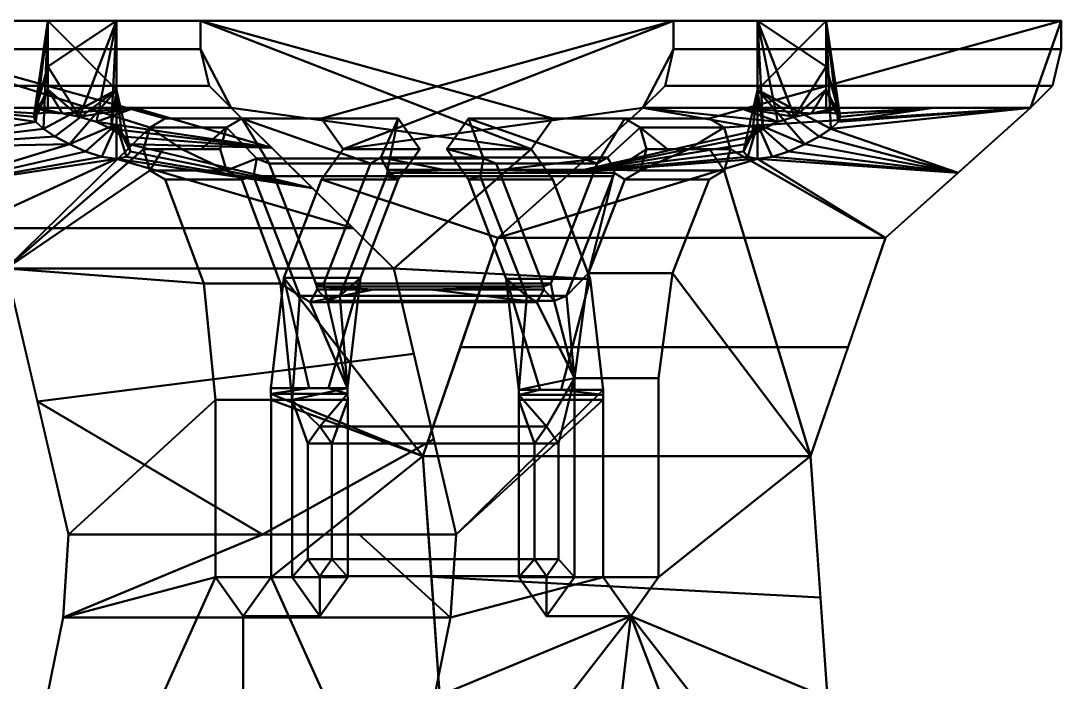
# Model space of a CAD drawing. Header units: millimetres. Extents: x -3275 to 3275, y -1040 to 450.
# Drawn here: x -2346.5 to -2278.2, y -497.3 to -454 of the extents above; entities that cross this region are included whole.
import ezdxf

# ---------------------------------------------------------------- set-up
doc = ezdxf.new("R2010")
doc.units = ezdxf.units.MM
doc.layers.add('I-FURN-PNLS', color=7, linetype='Continuous', lineweight=40)

msp = doc.modelspace()

# ---------------------------------------------------------------- meshes
at = {"layer": 'I-FURN-PNLS', "color": 250, "true_color": 0x191919}
mesh = msp.add_polyface(dxfattribs=at)
corners = [(-2334.671, -453.97, 871.962), (-2360.084, -453.97, 897.375), (-2303.657, -453.97, 953.802), (-2278.243, -453.97, 928.389), (-2298.145, -453.97, 933.901), (-2293.655, -453.97, 933.901), (-2293.655, -453.97, 938.391), (-2298.145, -453.97, 938.391), (-2344.673, -453.97, 887.373), (-2340.182, -453.97, 887.373), (-2340.182, -453.97, 891.863), (-2344.673, -453.97, 891.863)]
mesh.append_faces([[corners[k] for k in face] for face in [(9, 0, 8), (1, 8, 0)]], dxfattribs={"vtx0": -1, "vtx1": -1, "color": 250})
mesh.append_faces([[corners[k] for k in face] for face in [(3, 5, 6), (2, 6, 7), (6, 2, 3), (2, 7, 4, 1)]], dxfattribs={"vtx0": -1, "vtx2": -1, "color": 250})
mesh.append_faces([[corners[k] for k in face] for face in [(0, 9, 10, 4)]], dxfattribs={"vtx0": -1, "vtx2": -1, "vtx3": -1, "color": 250})
mesh.append_faces([[corners[k] for k in face] for face in [(11, 8, 1)]], dxfattribs={"vtx1": -1, "vtx2": -1, "color": 250})
mesh.append_faces([[corners[k] for k in face] for face in [(10, 11, 1, 4)]], dxfattribs={"vtx1": -1, "vtx2": -1, "vtx3": -1, "color": 250})
mesh.append_faces([[corners[k] for k in face] for face in [(4, 5, 3, 0)]], dxfattribs={"vtx1": -1, "vtx3": -1, "color": 250})
mesh = msp.add_polyface(dxfattribs=at)
corners = [(-2360.084, -453.97, 897.375), (-2334.671, -453.97, 871.962), (-2334.671, -455.837, 871.962), (-2360.084, -455.837, 897.375)]
mesh.append_faces([[corners[k] for k in face] for face in [(0, 1, 2, 3)]], dxfattribs={"color": 250})
mesh = msp.add_polyface(dxfattribs=at)
corners = [(-2303.657, -453.97, 953.802), (-2360.084, -453.97, 897.375), (-2360.084, -455.837, 897.375), (-2359.524, -458.227, 897.935), (-2358.066, -459.67, 899.393), (-2347.415, -470.212, 910.043), (-2343.326, -487.663, 914.133), (-2343.687, -493.106, 913.772), (-2344.76, -498.359, 912.699), (-2348.626, -506.629, 908.833), (-2349.983, -516.355, 907.476), (-2346.524, -531.412, 910.935), (-2337.467, -540.717, 919.991), (-2326.273, -540.717, 931.186), (-2317.217, -531.412, 940.242), (-2313.758, -516.355, 943.701), (-2315.114, -506.629, 942.345), (-2318.981, -498.359, 938.478), (-2320.093, -482.522, 937.366), (-2315.171, -468.21, 942.288), (-2305.675, -459.67, 951.784), (-2304.217, -458.227, 953.242), (-2303.657, -455.837, 953.802), (-2338.411, -462.38, 919.048), (-2337.997, -460.966, 919.462), (-2336.997, -460.38, 920.462), (-2326.744, -460.38, 930.715), (-2325.33, -462.38, 932.129), (-2326.744, -464.38, 930.715), (-2329.207, -470.829, 928.252), (-2330.059, -478.06, 927.4), (-2330.056, -478.44, 927.402), (-2330.05, -478.82, 927.409), (-2330.05, -490.445, 927.409), (-2331.87, -493.02, 925.589), (-2333.691, -490.445, 923.768), (-2333.691, -478.82, 923.768), (-2334.463, -471.197, 922.996), (-2336.997, -464.38, 920.462), (-2337.997, -463.795, 919.462), (-2320.231, -516.355, 937.228), (-2323.64, -527.994, 933.819), (-2331.87, -532.815, 925.589), (-2340.1, -527.994, 917.359), (-2343.509, -516.355, 913.95), (-2340.1, -504.716, 917.359), (-2331.87, -499.895, 925.589), (-2323.64, -504.716, 933.819)]
mesh.append_faces([[corners[k] for k in face] for face in [(22, 20, 21)]], dxfattribs={"vtx0": -1, "color": 250})
mesh.append_faces([[corners[k] for k in face] for face in [(10, 44, 9), (23, 5, 39), (24, 5, 23), (39, 5, 37, 38), (33, 18, 32), (32, 18, 31), (27, 0, 26)]], dxfattribs={"vtx0": -1, "vtx1": -1, "color": 250})
mesh.append_faces([[corners[k] for k in face] for face in [(0, 27, 20, 22)]], dxfattribs={"vtx0": -1, "vtx1": -1, "vtx2": -1, "color": 250})
mesh.append_faces([[corners[k] for k in face] for face in [(33, 47, 17, 18)]], dxfattribs={"vtx0": -1, "vtx1": -1, "vtx3": -1, "color": 250})
mesh.append_faces([[corners[k] for k in face] for face in [(44, 10, 11, 43), (45, 8, 9, 44), (43, 11, 12, 42), (35, 45, 46, 34), (1, 25, 26, 0), (13, 41, 42, 12), (41, 13, 14), (40, 15, 16), (19, 28, 29, 18)]], dxfattribs={"vtx0": -1, "vtx2": -1, "color": 250})
mesh.append_faces([[corners[k] for k in face] for face in [(18, 29, 30, 31)]], dxfattribs={"vtx0": -1, "vtx3": -1, "color": 250})
mesh.append_faces([[corners[k] for k in face] for face in [(24, 25, 1)]], dxfattribs={"vtx1": -1, "vtx2": -1, "color": 250})
mesh.append_faces([[corners[k] for k in face] for face in [(7, 8, 45, 35), (4, 5, 24, 1)]], dxfattribs={"vtx1": -1, "vtx2": -1, "vtx3": -1, "color": 250})
mesh.append_faces([[corners[k] for k in face] for face in [(6, 7, 35, 36), (36, 37, 5, 6), (33, 34, 46, 47), (14, 15, 40, 41), (16, 17, 47, 40), (19, 20, 27, 28)]], dxfattribs={"vtx1": -1, "vtx3": -1, "color": 250})
mesh.append_faces([[corners[k] for k in face] for face in [(2, 3, 4, 1)]], dxfattribs={"vtx2": -1, "color": 250})
mesh = msp.add_polyface(dxfattribs=at)
corners = [(-2344.673, -453.97, 887.373), (-2344.673, -453.97, 891.863), (-2340.182, -453.97, 891.863), (-2340.182, -456.232, 891.863), (-2340.182, -458.494, 891.863), (-2340.182, -460.755, 891.863), (-2340.182, -463.017, 891.863), (-2341.134, -462.884, 892.518), (-2342.212, -462.535, 892.786), (-2343.271, -462.064, 892.679), (-2344.22, -461.548, 892.239), (-2344.978, -461.046, 891.509), (-2345.464, -460.606, 890.547), (-2345.598, -460.265, 889.441), (-2345.329, -460.051, 888.33), (-2344.673, -459.979, 887.373), (-2344.673, -458.477, 887.373), (-2344.673, -456.975, 887.373), (-2344.673, -455.472, 887.373)]
mesh.append_faces([[corners[k] for k in face] for face in [(5, 9, 4)]], dxfattribs={"vtx0": -1, "vtx1": -1, "color": 250})
mesh.append_faces([[corners[k] for k in face] for face in [(1, 13, 17), (11, 1, 4)]], dxfattribs={"vtx0": -1, "vtx1": -1, "vtx2": -1, "color": 250})
mesh.append_faces([[corners[k] for k in face] for face in [(5, 7, 8), (5, 8, 9), (4, 9, 10), (13, 16, 17)]], dxfattribs={"vtx0": -1, "vtx2": -1, "color": 250})
mesh.append_faces([[corners[k] for k in face] for face in [(10, 11, 4), (11, 12, 1), (13, 14, 16), (12, 13, 1)]], dxfattribs={"vtx1": -1, "vtx2": -1, "color": 250})
mesh.append_faces([[corners[k] for k in face] for face in [(5, 6, 7), (14, 15, 16), (18, 0, 1, 17)]], dxfattribs={"vtx2": -1, "color": 250})
mesh.append_faces([[corners[k] for k in face] for face in [(1, 2, 3, 4)]], dxfattribs={"vtx3": -1, "color": 250})
mesh = msp.add_polyface(dxfattribs=at)
corners = [(-2340.182, -463.017, 891.863), (-2340.182, -460.755, 891.863), (-2340.182, -458.494, 891.863), (-2340.182, -456.232, 891.863), (-2340.182, -453.97, 891.863), (-2340.182, -453.97, 887.373), (-2344.673, -453.97, 887.373), (-2344.673, -455.472, 887.373), (-2344.673, -456.975, 887.373), (-2344.673, -458.477, 887.373), (-2344.673, -459.979, 887.373), (-2343.715, -460.051, 886.716), (-2342.603, -460.265, 886.448), (-2341.498, -460.606, 886.582), (-2340.535, -461.047, 887.068), (-2339.807, -461.548, 887.826), (-2339.367, -462.064, 888.774), (-2339.26, -462.536, 889.835), (-2339.528, -462.884, 890.912)]
mesh.append_faces([[corners[k] for k in face] for face in [(13, 5, 12), (2, 16, 1)]], dxfattribs={"vtx0": -1, "vtx1": -1, "color": 250})
mesh.append_faces([[corners[k] for k in face] for face in [(8, 12, 5), (2, 5, 14)]], dxfattribs={"vtx0": -1, "vtx1": -1, "vtx2": -1, "color": 250})
mesh.append_faces([[corners[k] for k in face] for face in [(5, 13, 14), (2, 15, 16), (1, 17, 18), (2, 14, 15)]], dxfattribs={"vtx0": -1, "vtx2": -1, "color": 250})
mesh.append_faces([[corners[k] for k in face] for face in [(10, 11, 9), (7, 8, 5, 6)]], dxfattribs={"vtx1": -1, "color": 250})
mesh.append_faces([[corners[k] for k in face] for face in [(11, 12, 9), (8, 9, 12), (16, 17, 1)]], dxfattribs={"vtx1": -1, "vtx2": -1, "color": 250})
mesh.append_faces([[corners[k] for k in face] for face in [(18, 0, 1), (3, 4, 5, 2)]], dxfattribs={"vtx2": -1, "color": 250})
mesh = msp.add_polyface(dxfattribs=at)
corners = [(-2293.568, -498.359, 913.065), (-2289.701, -506.629, 916.931), (-2288.344, -516.355, 918.288), (-2291.804, -531.412, 914.828), (-2300.86, -540.717, 905.772), (-2312.054, -540.717, 894.578), (-2321.11, -531.412, 885.522), (-2324.57, -516.355, 882.063), (-2323.213, -506.629, 883.419), (-2319.346, -498.359, 887.286), (-2318.274, -493.106, 888.358), (-2317.912, -487.663, 888.72), (-2322.002, -470.212, 884.63), (-2332.653, -459.67, 873.98), (-2334.111, -458.227, 872.521), (-2334.671, -455.837, 871.962), (-2334.671, -453.97, 871.962), (-2278.243, -453.97, 928.389), (-2278.243, -455.837, 928.389), (-2278.803, -458.227, 927.829), (-2280.261, -459.67, 926.371), (-2289.757, -468.21, 916.875), (-2294.68, -482.522, 911.953), (-2299.916, -462.38, 906.716), (-2300.33, -460.966, 906.302), (-2301.33, -460.38, 905.302), (-2311.583, -460.38, 895.049), (-2312.998, -462.38, 893.634), (-2311.583, -464.38, 895.049), (-2309.122, -470.887, 897.51), (-2308.271, -478.168, 898.361), (-2308.273, -478.494, 898.359), (-2308.278, -478.82, 898.354), (-2308.278, -490.445, 898.354), (-2306.457, -493.02, 900.175), (-2304.636, -490.445, 901.996), (-2304.639, -477.407, 901.994), (-2303.717, -470.521, 902.915), (-2301.33, -464.38, 905.302), (-2300.33, -463.795, 906.302)]
mesh.append_faces([[corners[k] for k in face] for face in [(20, 17, 18, 19)]], dxfattribs={"vtx0": -1, "color": 250})
mesh.append_faces([[corners[k] for k in face] for face in [(39, 22, 37, 38)]], dxfattribs={"vtx0": -1, "vtx1": -1, "color": 250})
mesh.append_faces([[corners[k] for k in face] for face in [(16, 27, 13, 15)]], dxfattribs={"vtx0": -1, "vtx1": -1, "vtx2": -1, "color": 250})
mesh.append_faces([[corners[k] for k in face] for face in [(33, 10, 11, 32), (27, 12, 13), (16, 26, 27), (12, 29, 30, 11), (0, 34, 35, 22), (21, 23, 24, 20)]], dxfattribs={"vtx0": -1, "vtx2": -1, "color": 250})
mesh.append_faces([[corners[k] for k in face] for face in [(34, 7, 8, 9)]], dxfattribs={"vtx0": -1, "vtx3": -1, "color": 250})
mesh.append_faces([[corners[k] for k in face] for face in [(6, 7, 34, 5), (31, 32, 11, 30), (28, 29, 12, 27), (4, 5, 34, 3), (36, 37, 22, 35), (1, 2, 34, 0), (2, 3, 34)]], dxfattribs={"vtx1": -1, "vtx2": -1, "color": 250})
mesh.append_faces([[corners[k] for k in face] for face in [(24, 25, 17, 20)]], dxfattribs={"vtx1": -1, "vtx2": -1, "vtx3": -1, "color": 250})
mesh.append_faces([[corners[k] for k in face] for face in [(9, 10, 33, 34), (25, 26, 16, 17), (39, 23, 21, 22)]], dxfattribs={"vtx1": -1, "vtx3": -1, "color": 250})
mesh.append_faces([[corners[k] for k in face] for face in [(13, 14, 15)]], dxfattribs={"vtx2": -1, "color": 250})
mesh = msp.add_polyface(dxfattribs=at)
corners = [(-2278.243, -453.97, 928.389), (-2303.657, -453.97, 953.802), (-2303.657, -455.837, 953.802), (-2278.243, -455.837, 928.389)]
mesh.append_faces([[corners[k] for k in face] for face in [(2, 3, 0, 1)]], dxfattribs={"color": 250})
mesh = msp.add_polyface(dxfattribs=at)
corners = [(-2298.145, -453.97, 933.901), (-2298.145, -453.97, 938.391), (-2293.655, -453.97, 938.391), (-2293.655, -455.472, 938.391), (-2293.655, -456.975, 938.391), (-2293.655, -458.477, 938.391), (-2293.655, -459.979, 938.391), (-2294.612, -460.051, 939.048), (-2295.724, -460.265, 939.316), (-2296.829, -460.606, 939.182), (-2297.792, -461.047, 938.695), (-2298.521, -461.548, 937.938), (-2298.961, -462.064, 936.989), (-2299.067, -462.536, 935.929), (-2298.799, -462.884, 934.852), (-2298.145, -463.017, 933.901), (-2298.145, -460.755, 933.901), (-2298.145, -458.494, 933.901), (-2298.145, -456.232, 933.901)]
mesh.append_faces([[corners[k] for k in face] for face in [(9, 1, 8)]], dxfattribs={"vtx0": -1, "vtx1": -1, "color": 250})
mesh.append_faces([[corners[k] for k in face] for face in [(4, 8, 1), (10, 17, 1)]], dxfattribs={"vtx0": -1, "vtx1": -1, "vtx2": -1, "color": 250})
mesh.append_faces([[corners[k] for k in face] for face in [(1, 9, 10), (17, 11, 12), (16, 13, 14), (12, 16, 17), (17, 10, 11)]], dxfattribs={"vtx0": -1, "vtx2": -1, "color": 250})
mesh.append_faces([[corners[k] for k in face] for face in [(7, 8, 5), (4, 5, 8), (12, 13, 16)]], dxfattribs={"vtx1": -1, "vtx2": -1, "color": 250})
mesh.append_faces([[corners[k] for k in face] for face in [(5, 6, 7), (14, 15, 16), (18, 0, 1, 17)]], dxfattribs={"vtx2": -1, "color": 250})
mesh.append_faces([[corners[k] for k in face] for face in [(1, 2, 3, 4)]], dxfattribs={"vtx3": -1, "color": 250})
mesh = msp.add_polyface(dxfattribs=at)
corners = [(-2293.655, -459.979, 938.391), (-2293.655, -458.477, 938.391), (-2293.655, -456.975, 938.391), (-2293.655, -455.472, 938.391), (-2293.655, -453.97, 938.391), (-2293.655, -453.97, 933.901), (-2298.145, -453.97, 933.901), (-2298.145, -456.232, 933.901), (-2298.145, -458.494, 933.901), (-2298.145, -460.755, 933.901), (-2298.145, -463.017, 933.901), (-2297.193, -462.884, 933.246), (-2296.116, -462.536, 932.978), (-2295.056, -462.064, 933.085), (-2294.108, -461.548, 933.525), (-2293.35, -461.046, 934.254), (-2292.864, -460.606, 935.217), (-2292.73, -460.265, 936.323), (-2292.998, -460.051, 937.434)]
mesh.append_faces([[corners[k] for k in face] for face in [(9, 13, 8), (2, 17, 1)]], dxfattribs={"vtx0": -1, "vtx1": -1, "color": 250})
mesh.append_faces([[corners[k] for k in face] for face in [(17, 2, 5), (15, 5, 8)]], dxfattribs={"vtx0": -1, "vtx1": -1, "vtx2": -1, "color": 250})
mesh.append_faces([[corners[k] for k in face] for face in [(9, 11, 12), (9, 12, 13)]], dxfattribs={"vtx0": -1, "vtx2": -1, "color": 250})
mesh.append_faces([[corners[k] for k in face] for face in [(14, 15, 8), (13, 14, 8), (15, 16, 5), (17, 18, 1), (16, 17, 5)]], dxfattribs={"vtx1": -1, "vtx2": -1, "color": 250})
mesh.append_faces([[corners[k] for k in face] for face in [(9, 10, 11), (18, 0, 1), (3, 4, 5, 2)]], dxfattribs={"vtx2": -1, "color": 250})
mesh.append_faces([[corners[k] for k in face] for face in [(5, 6, 7, 8)]], dxfattribs={"vtx3": -1, "color": 250})
mesh = msp.add_polyface(dxfattribs=at)
corners = [(-2360.084, -455.837, 897.375), (-2334.671, -455.837, 871.962), (-2334.111, -458.227, 872.521), (-2332.653, -459.67, 873.98), (-2358.066, -459.67, 899.393), (-2359.524, -458.227, 897.935)]
mesh.append_faces([[corners[k] for k in face] for face in [(0, 1, 2, 5)]], dxfattribs={"vtx2": -1, "color": 250})
mesh.append_faces([[corners[k] for k in face] for face in [(2, 3, 4, 5)]], dxfattribs={"vtx3": -1, "color": 250})
mesh = msp.add_polyface(dxfattribs=at)
corners = [(-2305.675, -459.67, 951.784), (-2280.261, -459.67, 926.371), (-2278.803, -458.227, 927.829), (-2278.243, -455.837, 928.389), (-2303.657, -455.837, 953.802), (-2304.217, -458.227, 953.242)]
mesh.append_faces([[corners[k] for k in face] for face in [(5, 0, 1, 2), (2, 3, 4, 5)]], dxfattribs={"vtx3": -1, "color": 250})
mesh = msp.add_polyface(dxfattribs=at)
corners = [(-2358.066, -459.67, 899.393), (-2332.653, -459.67, 873.98), (-2322.002, -470.212, 884.63), (-2317.912, -487.663, 888.72), (-2324.265, -487.663, 895.073), (-2330.619, -487.663, 901.427), (-2336.972, -487.663, 907.78), (-2343.326, -487.663, 914.133), (-2347.415, -470.212, 910.043), (-2340.182, -463.017, 891.863), (-2339.528, -462.884, 890.912), (-2339.26, -462.536, 889.835), (-2339.367, -462.064, 888.774), (-2339.807, -461.548, 887.826), (-2340.535, -461.047, 887.068), (-2341.498, -460.606, 886.582), (-2342.603, -460.265, 886.448), (-2343.715, -460.051, 886.716), (-2344.673, -459.979, 887.373), (-2345.329, -460.051, 888.33), (-2345.598, -460.265, 889.441), (-2345.464, -460.606, 890.547), (-2344.978, -461.046, 891.509), (-2344.22, -461.548, 892.239), (-2343.271, -462.064, 892.679), (-2342.212, -462.535, 892.786), (-2341.134, -462.884, 892.518), (-2345.359, -459.67, 886.686), (-2327.327, -464.941, 879.305), (-2352.741, -464.941, 904.718), (-2339.006, -459.67, 880.333), (-2351.713, -459.67, 893.04), (-2329.99, -462.305, 876.642), (-2355.403, -462.305, 902.056), (-2319.376, -481.416, 887.256), (-2345.37, -478.937, 912.088), (-2350.078, -467.576, 907.381), (-2324.665, -467.576, 881.967), (-2320.689, -475.814, 885.943)]
mesh.append_faces([[corners[k] for k in face] for face in [(31, 33, 0)]], dxfattribs={"vtx0": -1, "color": 250})
mesh.append_faces([[corners[k] for k in face] for face in [(9, 29, 26), (11, 28, 10), (13, 32, 12), (10, 28, 9), (23, 33, 22), (21, 31, 20), (27, 19, 31), (14, 32, 13), (25, 29, 24), (12, 28, 11), (24, 33, 23), (15, 32, 14), (18, 27, 17), (26, 29, 25), (20, 31, 19), (19, 27, 18), (28, 12, 32)]], dxfattribs={"vtx0": -1, "vtx1": -1, "color": 250})
mesh.append_faces([[corners[k] for k in face] for face in [(36, 9, 37), (31, 21, 33), (30, 32, 15)]], dxfattribs={"vtx0": -1, "vtx1": -1, "vtx2": -1, "color": 250})
mesh.append_faces([[corners[k] for k in face] for face in [(36, 37, 2, 8), (9, 36, 29), (8, 2, 38, 35), (17, 27, 30), (30, 15, 16), (9, 28, 37)]], dxfattribs={"vtx0": -1, "vtx2": -1, "color": 250})
mesh.append_faces([[corners[k] for k in face] for face in [(35, 38, 34, 5)]], dxfattribs={"vtx0": -1, "vtx2": -1, "vtx3": -1, "color": 250})
mesh.append_faces([[corners[k] for k in face] for face in [(29, 33, 24), (21, 22, 33), (16, 17, 30)]], dxfattribs={"vtx1": -1, "vtx2": -1, "color": 250})
mesh.append_faces([[corners[k] for k in face] for face in [(6, 7, 35, 5), (30, 1, 32)]], dxfattribs={"vtx2": -1, "color": 250})
mesh.append_faces([[corners[k] for k in face] for face in [(34, 3, 4, 5)]], dxfattribs={"vtx3": -1, "color": 250})
mesh = msp.add_polyface(dxfattribs=at)
corners = [(-2318.981, -498.359, 938.478), (-2293.568, -498.359, 913.065), (-2294.68, -482.522, 911.953), (-2289.757, -468.21, 916.875), (-2280.261, -459.67, 926.371), (-2305.675, -459.67, 951.784), (-2315.171, -468.21, 942.288), (-2320.093, -482.522, 937.366), (-2293.655, -459.979, 938.391), (-2292.998, -460.051, 937.434), (-2292.73, -460.265, 936.323), (-2292.864, -460.606, 935.217), (-2293.35, -461.046, 934.254), (-2294.108, -461.548, 933.525), (-2295.056, -462.064, 933.085), (-2296.116, -462.536, 932.978), (-2297.193, -462.884, 933.246), (-2298.145, -463.017, 933.901), (-2298.799, -462.884, 934.852), (-2299.067, -462.536, 935.929), (-2298.961, -462.064, 936.989), (-2298.521, -461.548, 937.938), (-2297.792, -461.047, 938.695), (-2296.829, -460.606, 939.182), (-2295.724, -460.265, 939.316), (-2294.612, -460.051, 939.048), (-2285.009, -463.94, 921.623), (-2292.968, -459.67, 939.077), (-2310.423, -463.94, 947.036), (-2286.615, -459.67, 932.724), (-2299.321, -459.67, 945.431), (-2317.632, -475.366, 939.827), (-2292.218, -475.366, 914.414), (-2294.029, -491.781, 912.603), (-2319.537, -490.441, 937.922)]
mesh.append_faces([[corners[k] for k in face] for face in [(27, 9, 29), (13, 26, 12), (10, 29, 9), (20, 28, 19), (19, 28, 18), (9, 27, 8), (21, 28, 20), (17, 26, 16), (16, 26, 15), (15, 26, 14), (4, 12, 26)]], dxfattribs={"vtx0": -1, "vtx1": -1, "color": 250})
mesh.append_faces([[corners[k] for k in face] for face in [(17, 6, 3)]], dxfattribs={"vtx0": -1, "vtx1": -1, "vtx2": -1, "color": 250})
mesh.append_faces([[corners[k] for k in face] for face in [(30, 23, 24), (22, 5, 28), (23, 30, 5), (11, 4, 29), (34, 33, 2, 7), (28, 17, 18), (17, 28, 6), (25, 27, 30), (7, 2, 32, 31)]], dxfattribs={"vtx0": -1, "vtx2": -1, "color": 250})
mesh.append_faces([[corners[k] for k in face] for face in [(24, 25, 30), (25, 8, 27), (22, 23, 5), (21, 22, 28), (10, 11, 29), (11, 12, 4), (13, 14, 26), (3, 26, 17)]], dxfattribs={"vtx1": -1, "vtx2": -1, "color": 250})
mesh.append_faces([[corners[k] for k in face] for face in [(6, 31, 32, 3)]], dxfattribs={"vtx1": -1, "vtx3": -1, "color": 250})
mesh.append_faces([[corners[k] for k in face] for face in [(0, 1, 33, 34)]], dxfattribs={"vtx2": -1, "color": 250})
mesh = msp.add_polyface(dxfattribs=at)
corners = [(-2331.969, -460.38, 915.435), (-2336.997, -460.38, 920.462), (-2337.997, -460.966, 919.462), (-2338.411, -462.38, 919.048), (-2337.154, -462.38, 917.791), (-2335.897, -462.38, 916.534), (-2334.64, -462.38, 915.277), (-2333.384, -462.38, 914.02), (-2332.969, -460.966, 914.435)]
mesh.append_faces([[corners[k] for k in face] for face in [(8, 6, 7)]], dxfattribs={"vtx0": -1, "color": 250})
mesh.append_faces([[corners[k] for k in face] for face in [(1, 2, 8, 0)]], dxfattribs={"vtx1": -1, "color": 250})
mesh.append_faces([[corners[k] for k in face] for face in [(5, 6, 8, 2)]], dxfattribs={"vtx1": -1, "vtx2": -1, "vtx3": -1, "color": 250})
mesh.append_faces([[corners[k] for k in face] for face in [(2, 3, 4, 5)]], dxfattribs={"vtx3": -1, "color": 250})
mesh = msp.add_polyface(dxfattribs=at)
corners = [(-2336.997, -460.38, 920.462), (-2331.969, -460.38, 915.435), (-2321.716, -460.38, 925.688), (-2326.744, -460.38, 930.715)]
mesh.append_faces([[corners[k] for k in face] for face in [(0, 1, 2, 3)]], dxfattribs={"color": 250})
mesh = msp.add_polyface(dxfattribs=at)
corners = [(-2328.664, -478.82, 918.74), (-2328.664, -490.445, 918.74), (-2326.843, -493.02, 920.561), (-2325.022, -490.445, 922.382), (-2325.022, -478.82, 922.382), (-2325.029, -478.44, 922.375), (-2325.031, -478.06, 922.373), (-2324.18, -470.829, 923.224), (-2321.716, -464.38, 925.688), (-2320.302, -462.38, 927.102), (-2321.716, -460.38, 925.688), (-2331.969, -460.38, 915.435), (-2332.969, -460.966, 914.435), (-2333.384, -462.38, 914.02), (-2332.969, -463.795, 914.435), (-2331.969, -464.38, 915.435), (-2329.435, -471.197, 917.969), (-2327.107, -471.192, 920.297), (-2327.052, -471.388, 920.352), (-2327.033, -471.598, 920.371), (-2327.481, -472.415, 919.923), (-2328.152, -472.005, 919.252), (-2331.207, -464.148, 916.197), (-2330.972, -463.003, 916.432), (-2330.162, -463.335, 917.242), (-2325.534, -472.005, 921.87), (-2326.344, -472.337, 921.06), (-2326.579, -471.192, 920.825), (-2323.523, -463.335, 923.881), (-2322.852, -462.925, 924.551), (-2322.405, -463.742, 924.999), (-2322.423, -463.951, 924.981), (-2322.478, -464.148, 924.926), (-2327.629, -481.681, 919.775), (-2326.843, -480.569, 920.561), (-2326.056, -481.681, 921.348), (-2326.056, -489.276, 921.348), (-2326.843, -490.388, 920.561), (-2327.629, -489.276, 919.775)]
mesh.append_faces([[corners[k] for k in face] for face in [(0, 21, 16), (34, 0, 33), (18, 27, 17), (26, 6, 25), (31, 8, 30), (30, 10, 29)]], dxfattribs={"vtx0": -1, "vtx1": -1, "color": 250})
mesh.append_faces([[corners[k] for k in face] for face in [(6, 0, 34, 5), (11, 24, 28)]], dxfattribs={"vtx0": -1, "vtx1": -1, "vtx2": -1, "color": 250})
mesh.append_faces([[corners[k] for k in face] for face in [(33, 0, 1, 38), (27, 18, 19, 26), (23, 14, 15, 22), (16, 21, 22, 15), (3, 36, 37, 2), (25, 6, 7), (8, 31, 32)]], dxfattribs={"vtx0": -1, "vtx2": -1, "color": 250})
mesh.append_faces([[corners[k] for k in face] for face in [(26, 19, 20, 6)]], dxfattribs={"vtx0": -1, "vtx2": -1, "vtx3": -1, "color": 250})
mesh.append_faces([[corners[k] for k in face] for face in [(13, 14, 23, 12), (9, 10, 30, 8)]], dxfattribs={"vtx1": -1, "vtx2": -1, "color": 250})
mesh.append_faces([[corners[k] for k in face] for face in [(20, 21, 0, 6)]], dxfattribs={"vtx1": -1, "vtx2": -1, "vtx3": -1, "color": 250})
mesh.append_faces([[corners[k] for k in face] for face in [(37, 38, 1, 2), (11, 12, 23, 24), (24, 17, 27, 28), (34, 35, 4, 5), (35, 36, 3, 4), (32, 25, 7, 8), (28, 29, 10, 11)]], dxfattribs={"vtx1": -1, "vtx3": -1, "color": 250})
mesh = msp.add_polyface(dxfattribs=at)
corners = [(-2326.744, -460.38, 930.715), (-2321.716, -460.38, 925.688), (-2320.302, -462.38, 927.102), (-2321.716, -464.38, 925.688), (-2326.744, -464.38, 930.715), (-2325.33, -462.38, 932.129)]
mesh.append_faces([[corners[k] for k in face] for face in [(4, 5, 2, 3)]], dxfattribs={"vtx1": -1, "color": 250})
mesh.append_faces([[corners[k] for k in face] for face in [(0, 1, 2, 5)]], dxfattribs={"vtx2": -1, "color": 250})
mesh = msp.add_polyface(dxfattribs=at)
corners = [(-2311.583, -460.38, 895.049), (-2317.106, -460.38, 900.571), (-2318.52, -462.38, 899.157), (-2317.106, -464.38, 900.571), (-2311.583, -464.38, 895.049), (-2312.998, -462.38, 893.634)]
mesh.append_faces([[corners[k] for k in face] for face in [(4, 5, 2, 3)]], dxfattribs={"vtx1": -1, "color": 250})
mesh.append_faces([[corners[k] for k in face] for face in [(0, 1, 2, 5)]], dxfattribs={"vtx2": -1, "color": 250})
mesh = msp.add_polyface(dxfattribs=at)
corners = [(-2310.161, -477.407, 907.516), (-2310.159, -490.445, 907.518), (-2311.979, -493.02, 905.698), (-2313.8, -490.445, 903.877), (-2313.8, -478.82, 903.877), (-2313.795, -478.494, 903.882), (-2313.794, -478.168, 903.884), (-2314.644, -470.887, 903.033), (-2317.106, -464.38, 900.571), (-2318.52, -462.38, 899.157), (-2317.106, -460.38, 900.571), (-2306.853, -460.38, 910.824), (-2305.853, -460.966, 911.824), (-2305.439, -462.38, 912.238), (-2305.853, -463.795, 911.824), (-2306.853, -464.38, 910.824), (-2309.24, -470.521, 908.437), (-2307.541, -463.742, 910.136), (-2307.989, -462.925, 909.688), (-2308.66, -463.335, 909.017), (-2311.715, -471.192, 905.962), (-2311.48, -472.337, 906.197), (-2310.67, -472.005, 907.007), (-2307.615, -464.148, 910.062), (-2307.56, -463.951, 910.117), (-2316.344, -464.148, 901.333), (-2313.288, -472.005, 904.389), (-2312.618, -472.415, 905.06), (-2312.17, -471.598, 905.507), (-2312.188, -471.388, 905.489), (-2312.243, -471.192, 905.434), (-2315.299, -463.335, 902.378), (-2316.109, -463.003, 901.568), (-2311.193, -489.276, 906.484), (-2311.193, -481.681, 906.484), (-2311.979, -480.569, 905.698), (-2312.766, -481.681, 904.911), (-2312.766, -489.276, 904.911), (-2311.979, -490.388, 905.698)]
mesh.append_faces([[corners[k] for k in face] for face in [(7, 26, 6), (10, 32, 9), (30, 20, 29), (35, 0, 34), (14, 17, 13)]], dxfattribs={"vtx0": -1, "vtx1": -1, "color": 250})
mesh.append_faces([[corners[k] for k in face] for face in [(3, 37, 38, 2), (20, 30, 31, 19), (34, 0, 1, 33), (0, 21, 22), (16, 22, 23), (15, 24, 17, 14)]], dxfattribs={"vtx0": -1, "vtx2": -1, "color": 250})
mesh.append_faces([[corners[k] for k in face] for face in [(35, 5, 6, 0), (6, 26, 27, 0)]], dxfattribs={"vtx0": -1, "vtx2": -1, "vtx3": -1, "color": 250})
mesh.append_faces([[corners[k] for k in face] for face in [(16, 0, 22), (10, 11, 19)]], dxfattribs={"vtx1": -1, "vtx2": -1, "color": 250})
mesh.append_faces([[corners[k] for k in face] for face in [(27, 28, 21, 0), (31, 32, 10, 19)]], dxfattribs={"vtx1": -1, "vtx2": -1, "vtx3": -1, "color": 250})
mesh.append_faces([[corners[k] for k in face] for face in [(4, 5, 35, 36), (3, 4, 36, 37), (32, 25, 8, 9), (7, 8, 25, 26), (28, 29, 20, 21), (1, 2, 38, 33), (23, 24, 15, 16), (17, 18, 12, 13), (18, 19, 11, 12)]], dxfattribs={"vtx1": -1, "vtx3": -1, "color": 250})
mesh = msp.add_polyface(dxfattribs=at)
corners = [(-2301.33, -460.38, 905.302), (-2306.853, -460.38, 910.824), (-2317.106, -460.38, 900.571), (-2311.583, -460.38, 895.049)]
mesh.append_faces([[corners[k] for k in face] for face in [(0, 1, 2, 3)]], dxfattribs={"color": 250})
mesh = msp.add_polyface(dxfattribs=at)
corners = [(-2306.853, -460.38, 910.824), (-2301.33, -460.38, 905.302), (-2300.33, -460.966, 906.302), (-2299.916, -462.38, 906.716), (-2301.297, -462.38, 908.097), (-2302.677, -462.38, 909.477), (-2304.058, -462.38, 910.858), (-2305.439, -462.38, 912.238), (-2305.853, -460.966, 911.824)]
mesh.append_faces([[corners[k] for k in face] for face in [(8, 6, 7)]], dxfattribs={"vtx0": -1, "color": 250})
mesh.append_faces([[corners[k] for k in face] for face in [(1, 2, 8, 0)]], dxfattribs={"vtx1": -1, "color": 250})
mesh.append_faces([[corners[k] for k in face] for face in [(5, 6, 8, 2)]], dxfattribs={"vtx1": -1, "vtx2": -1, "vtx3": -1, "color": 250})
mesh.append_faces([[corners[k] for k in face] for face in [(2, 3, 4, 5)]], dxfattribs={"vtx3": -1, "color": 250})
mesh = msp.add_polyface(dxfattribs=at)
corners = [(-2338.411, -462.38, 919.048), (-2337.997, -463.795, 919.462), (-2336.997, -464.38, 920.462), (-2331.969, -464.38, 915.435), (-2332.969, -463.795, 914.435), (-2333.384, -462.38, 914.02), (-2334.64, -462.38, 915.277), (-2335.897, -462.38, 916.534), (-2337.154, -462.38, 917.791)]
mesh.append_faces([[corners[k] for k in face] for face in [(1, 4, 7, 8)]], dxfattribs={"vtx0": -1, "vtx1": -1, "vtx3": -1, "color": 250})
mesh.append_faces([[corners[k] for k in face] for face in [(2, 3, 4, 1), (8, 0, 1)]], dxfattribs={"vtx2": -1, "color": 250})
mesh.append_faces([[corners[k] for k in face] for face in [(4, 5, 6, 7)]], dxfattribs={"vtx3": -1, "color": 250})
mesh = msp.add_polyface(dxfattribs=at)
corners = [(-2299.916, -462.38, 906.716), (-2300.33, -463.795, 906.302), (-2301.33, -464.38, 905.302), (-2306.853, -464.38, 910.824), (-2305.853, -463.795, 911.824), (-2305.439, -462.38, 912.238), (-2304.058, -462.38, 910.858), (-2302.677, -462.38, 909.477), (-2301.297, -462.38, 908.097)]
mesh.append_faces([[corners[k] for k in face] for face in [(1, 4, 7, 8)]], dxfattribs={"vtx0": -1, "vtx1": -1, "vtx3": -1, "color": 250})
mesh.append_faces([[corners[k] for k in face] for face in [(2, 3, 4, 1), (8, 0, 1)]], dxfattribs={"vtx2": -1, "color": 250})
mesh.append_faces([[corners[k] for k in face] for face in [(4, 5, 6, 7)]], dxfattribs={"vtx3": -1, "color": 250})
mesh = msp.add_polyface(dxfattribs=at)
corners = [(-2330.162, -463.335, 917.242), (-2330.972, -463.003, 916.432), (-2331.207, -464.148, 916.197), (-2316.344, -464.148, 901.333), (-2316.109, -463.003, 901.568), (-2315.299, -463.335, 902.378)]
mesh.append_faces([[corners[k] for k in face] for face in [(2, 3, 4, 1)]], dxfattribs={"vtx2": -1, "color": 250})
mesh.append_faces([[corners[k] for k in face] for face in [(4, 5, 0, 1)]], dxfattribs={"vtx3": -1, "color": 250})
mesh = msp.add_polyface(dxfattribs=at)
corners = [(-2323.523, -463.335, 923.881), (-2308.66, -463.335, 909.017), (-2307.989, -462.925, 909.688), (-2307.541, -463.742, 910.136), (-2311.257, -463.742, 913.852), (-2314.973, -463.742, 917.568), (-2318.689, -463.742, 921.284), (-2322.405, -463.742, 924.999), (-2322.852, -462.925, 924.551)]
mesh.append_faces([[corners[k] for k in face] for face in [(8, 6, 7)]], dxfattribs={"vtx0": -1, "color": 250})
mesh.append_faces([[corners[k] for k in face] for face in [(4, 5, 2, 3)]], dxfattribs={"vtx1": -1, "color": 250})
mesh.append_faces([[corners[k] for k in face] for face in [(5, 6, 8, 2)]], dxfattribs={"vtx1": -1, "vtx2": -1, "vtx3": -1, "color": 250})
mesh.append_faces([[corners[k] for k in face] for face in [(8, 0, 1, 2)]], dxfattribs={"vtx3": -1, "color": 250})
mesh = msp.add_polyface(dxfattribs=at)
corners = [(-2327.107, -471.192, 920.297), (-2330.162, -463.335, 917.242), (-2315.299, -463.335, 902.378), (-2312.243, -471.192, 905.434)]
mesh.append_faces([[corners[k] for k in face] for face in [(1, 2, 3, 0)]], dxfattribs={"color": 250})
mesh = msp.add_polyface(dxfattribs=at)
corners = [(-2323.523, -463.335, 923.881), (-2326.579, -471.192, 920.825), (-2311.715, -471.192, 905.962), (-2308.66, -463.335, 909.017)]
mesh.append_faces([[corners[k] for k in face] for face in [(1, 2, 3, 0)]], dxfattribs={"color": 250})
mesh = msp.add_polyface(dxfattribs=at)
corners = [(-2307.541, -463.742, 910.136), (-2307.56, -463.951, 910.117), (-2307.615, -464.148, 910.062), (-2322.478, -464.148, 924.926), (-2322.423, -463.951, 924.981), (-2322.405, -463.742, 924.999), (-2318.689, -463.742, 921.284), (-2314.973, -463.742, 917.568), (-2311.257, -463.742, 913.852)]
mesh.append_faces([[corners[k] for k in face] for face in [(7, 1, 4, 6)]], dxfattribs={"vtx0": -1, "vtx1": -1, "vtx2": -1, "color": 250})
mesh.append_faces([[corners[k] for k in face] for face in [(3, 4, 1, 2), (5, 6, 4)]], dxfattribs={"vtx1": -1, "color": 250})
mesh.append_faces([[corners[k] for k in face] for face in [(8, 0, 1, 7)]], dxfattribs={"vtx2": -1, "color": 250})
mesh = msp.add_polyface(dxfattribs=at)
corners = [(-2333.691, -478.82, 923.768), (-2328.664, -478.82, 918.74), (-2329.435, -471.197, 917.969), (-2331.969, -464.38, 915.435), (-2336.997, -464.38, 920.462), (-2334.463, -471.197, 922.996)]
mesh.append_faces([[corners[k] for k in face] for face in [(2, 5, 0, 1)]], dxfattribs={"vtx0": -1, "color": 250})
mesh.append_faces([[corners[k] for k in face] for face in [(2, 3, 4, 5)]], dxfattribs={"vtx3": -1, "color": 250})
mesh = msp.add_polyface(dxfattribs=at)
corners = [(-2331.207, -464.148, 916.197), (-2328.152, -472.005, 919.252), (-2313.288, -472.005, 904.389), (-2316.344, -464.148, 901.333)]
mesh.append_faces([[corners[k] for k in face] for face in [(0, 1, 2, 3)]], dxfattribs={"color": 250})
mesh = msp.add_polyface(dxfattribs=at)
corners = [(-2330.059, -478.06, 927.4), (-2329.207, -470.829, 928.252), (-2326.744, -464.38, 930.715), (-2321.716, -464.38, 925.688), (-2324.18, -470.829, 923.224), (-2325.031, -478.06, 922.373), (-2326.288, -478.06, 923.63), (-2327.545, -478.06, 924.886), (-2328.802, -478.06, 926.143)]
mesh.append_faces([[corners[k] for k in face] for face in [(4, 1, 2, 3)]], dxfattribs={"vtx0": -1, "color": 250})
mesh.append_faces([[corners[k] for k in face] for face in [(4, 6, 7, 1)]], dxfattribs={"vtx0": -1, "vtx2": -1, "vtx3": -1, "color": 250})
mesh.append_faces([[corners[k] for k in face] for face in [(5, 6, 4)]], dxfattribs={"vtx1": -1, "color": 250})
mesh.append_faces([[corners[k] for k in face] for face in [(8, 0, 1, 7)]], dxfattribs={"vtx2": -1, "color": 250})
mesh = msp.add_polyface(dxfattribs=at)
corners = [(-2325.534, -472.005, 921.87), (-2322.478, -464.148, 924.926), (-2307.615, -464.148, 910.062), (-2310.67, -472.005, 907.007)]
mesh.append_faces([[corners[k] for k in face] for face in [(0, 1, 2, 3)]], dxfattribs={"color": 250})
mesh = msp.add_polyface(dxfattribs=at)
corners = [(-2308.271, -478.168, 898.361), (-2309.122, -470.887, 897.51), (-2311.583, -464.38, 895.049), (-2317.106, -464.38, 900.571), (-2314.644, -470.887, 903.033), (-2313.794, -478.168, 903.884), (-2312.413, -478.168, 902.503), (-2311.032, -478.168, 901.122), (-2309.652, -478.168, 899.742)]
mesh.append_faces([[corners[k] for k in face] for face in [(7, 1, 4, 6)]], dxfattribs={"vtx0": -1, "vtx1": -1, "vtx2": -1, "color": 250})
mesh.append_faces([[corners[k] for k in face] for face in [(5, 6, 4)]], dxfattribs={"vtx1": -1, "color": 250})
mesh.append_faces([[corners[k] for k in face] for face in [(8, 0, 1, 7), (2, 3, 4, 1)]], dxfattribs={"vtx2": -1, "color": 250})
mesh = msp.add_polyface(dxfattribs=at)
corners = [(-2304.639, -477.407, 901.994), (-2310.161, -477.407, 907.516), (-2309.24, -470.521, 908.437), (-2306.853, -464.38, 910.824), (-2301.33, -464.38, 905.302), (-2303.717, -470.521, 902.915)]
mesh.append_faces([[corners[k] for k in face] for face in [(3, 4, 5, 2), (0, 1, 2, 5)]], dxfattribs={"vtx2": -1, "color": 250})
mesh = msp.add_polyface(dxfattribs=at)
corners = [(-2327.107, -471.192, 920.297), (-2312.243, -471.192, 905.434), (-2312.188, -471.388, 905.489), (-2312.17, -471.598, 905.507), (-2315.886, -471.598, 909.223), (-2319.601, -471.598, 912.939), (-2323.317, -471.598, 916.655), (-2327.033, -471.598, 920.371), (-2327.052, -471.388, 920.352)]
mesh.append_faces([[corners[k] for k in face] for face in [(8, 6, 7)]], dxfattribs={"vtx0": -1, "color": 250})
mesh.append_faces([[corners[k] for k in face] for face in [(4, 5, 2, 3)]], dxfattribs={"vtx1": -1, "color": 250})
mesh.append_faces([[corners[k] for k in face] for face in [(5, 6, 8, 2)]], dxfattribs={"vtx1": -1, "vtx2": -1, "vtx3": -1, "color": 250})
mesh.append_faces([[corners[k] for k in face] for face in [(0, 1, 2, 8)]], dxfattribs={"vtx2": -1, "color": 250})
mesh = msp.add_polyface(dxfattribs=at)
corners = [(-2326.579, -471.192, 920.825), (-2326.344, -472.337, 921.06), (-2325.534, -472.005, 921.87), (-2310.67, -472.005, 907.007), (-2311.48, -472.337, 906.197), (-2311.715, -471.192, 905.962)]
mesh.append_faces([[corners[k] for k in face] for face in [(2, 3, 4, 1)]], dxfattribs={"vtx2": -1, "color": 250})
mesh.append_faces([[corners[k] for k in face] for face in [(4, 5, 0, 1)]], dxfattribs={"vtx3": -1, "color": 250})
mesh = msp.add_polyface(dxfattribs=at)
corners = [(-2312.17, -471.598, 905.507), (-2312.618, -472.415, 905.06), (-2313.288, -472.005, 904.389), (-2328.152, -472.005, 919.252), (-2327.481, -472.415, 919.923), (-2327.033, -471.598, 920.371), (-2323.317, -471.598, 916.655), (-2319.601, -471.598, 912.939), (-2315.886, -471.598, 909.223)]
mesh.append_faces([[corners[k] for k in face] for face in [(6, 4, 5)]], dxfattribs={"vtx0": -1, "color": 250})
mesh.append_faces([[corners[k] for k in face] for face in [(7, 1, 4, 6)]], dxfattribs={"vtx0": -1, "vtx1": -1, "vtx2": -1, "color": 250})
mesh.append_faces([[corners[k] for k in face] for face in [(2, 3, 4, 1), (8, 0, 1, 7)]], dxfattribs={"vtx2": -1, "color": 250})
mesh = msp.add_polyface(dxfattribs=at)
corners = [(-2304.636, -490.445, 901.996), (-2310.159, -490.445, 907.518), (-2310.161, -477.407, 907.516), (-2304.639, -477.407, 901.994)]
mesh.append_faces([[corners[k] for k in face] for face in [(2, 3, 0, 1)]], dxfattribs={"color": 250})
mesh = msp.add_polyface(dxfattribs=at)
corners = [(-2325.022, -478.82, 922.382), (-2330.05, -478.82, 927.409), (-2330.056, -478.44, 927.402), (-2330.059, -478.06, 927.4), (-2328.802, -478.06, 926.143), (-2327.545, -478.06, 924.886), (-2326.288, -478.06, 923.63), (-2325.031, -478.06, 922.373), (-2325.029, -478.44, 922.375)]
mesh.append_faces([[corners[k] for k in face] for face in [(2, 8, 0, 1), (8, 6, 7)]], dxfattribs={"vtx0": -1, "color": 250})
mesh.append_faces([[corners[k] for k in face] for face in [(8, 2, 5, 6)]], dxfattribs={"vtx0": -1, "vtx1": -1, "vtx3": -1, "color": 250})
mesh.append_faces([[corners[k] for k in face] for face in [(2, 3, 4, 5)]], dxfattribs={"vtx3": -1, "color": 250})
mesh = msp.add_polyface(dxfattribs=at)
corners = [(-2333.691, -490.445, 923.768), (-2328.664, -490.445, 918.74), (-2328.664, -478.82, 918.74), (-2333.691, -478.82, 923.768)]
mesh.append_faces([[corners[k] for k in face] for face in [(0, 1, 2, 3)]], dxfattribs={"color": 250})
mesh = msp.add_polyface(dxfattribs=at)
corners = [(-2330.05, -478.82, 927.409), (-2325.022, -478.82, 922.382), (-2325.022, -490.445, 922.382), (-2330.05, -490.445, 927.409)]
mesh.append_faces([[corners[k] for k in face] for face in [(0, 1, 2, 3)]], dxfattribs={"color": 250})
mesh = msp.add_polyface(dxfattribs=at)
corners = [(-2313.8, -478.82, 903.877), (-2308.278, -478.82, 898.354), (-2308.273, -478.494, 898.359), (-2308.271, -478.168, 898.361), (-2309.652, -478.168, 899.742), (-2311.032, -478.168, 901.122), (-2312.413, -478.168, 902.503), (-2313.794, -478.168, 903.884), (-2313.795, -478.494, 903.882)]
mesh.append_faces([[corners[k] for k in face] for face in [(2, 8, 0, 1), (8, 6, 7)]], dxfattribs={"vtx0": -1, "color": 250})
mesh.append_faces([[corners[k] for k in face] for face in [(8, 2, 5, 6)]], dxfattribs={"vtx0": -1, "vtx1": -1, "vtx3": -1, "color": 250})
mesh.append_faces([[corners[k] for k in face] for face in [(2, 3, 4, 5)]], dxfattribs={"vtx3": -1, "color": 250})
mesh = msp.add_polyface(dxfattribs=at)
corners = [(-2308.278, -478.82, 898.354), (-2313.8, -478.82, 903.877), (-2313.8, -490.445, 903.877), (-2308.278, -490.445, 898.354)]
mesh.append_faces([[corners[k] for k in face] for face in [(3, 0, 1, 2)]], dxfattribs={"color": 250})
mesh = msp.add_polyface(dxfattribs=at)
corners = [(-2326.056, -481.681, 921.348), (-2326.843, -480.569, 920.561), (-2327.629, -481.681, 919.775), (-2312.766, -481.681, 904.911), (-2311.979, -480.569, 905.698), (-2311.193, -481.681, 906.484)]
mesh.append_faces([[corners[k] for k in face] for face in [(4, 5, 0, 1), (1, 2, 3, 4)]], dxfattribs={"vtx3": -1, "color": 250})
mesh = msp.add_polyface(dxfattribs=at)
corners = [(-2327.629, -481.681, 919.775), (-2327.629, -489.276, 919.775), (-2312.766, -489.276, 904.911), (-2312.766, -481.681, 904.911)]
mesh.append_faces([[corners[k] for k in face] for face in [(1, 2, 3, 0)]], dxfattribs={"color": 250})
mesh = msp.add_polyface(dxfattribs=at)
corners = [(-2326.056, -489.276, 921.348), (-2326.056, -481.681, 921.348), (-2311.193, -481.681, 906.484), (-2311.193, -489.276, 906.484)]
mesh.append_faces([[corners[k] for k in face] for face in [(1, 2, 3, 0)]], dxfattribs={"color": 250})
mesh = msp.add_polyface(dxfattribs=at)
corners = [(-2317.912, -487.663, 888.72), (-2318.274, -493.106, 888.358), (-2319.346, -498.359, 887.286), (-2344.76, -498.359, 912.699), (-2343.687, -493.106, 913.772), (-2343.326, -487.663, 914.133), (-2336.972, -487.663, 907.78), (-2330.619, -487.663, 901.427), (-2324.265, -487.663, 895.073)]
mesh.append_faces([[corners[k] for k in face] for face in [(1, 4, 7, 8)]], dxfattribs={"vtx0": -1, "vtx1": -1, "vtx3": -1, "color": 250})
mesh.append_faces([[corners[k] for k in face] for face in [(2, 3, 4, 1), (8, 0, 1)]], dxfattribs={"vtx2": -1, "color": 250})
mesh.append_faces([[corners[k] for k in face] for face in [(4, 5, 6, 7)]], dxfattribs={"vtx3": -1, "color": 250})
mesh = msp.add_polyface(dxfattribs=at)
corners = [(-2327.629, -489.276, 919.775), (-2326.843, -490.388, 920.561), (-2326.056, -489.276, 921.348), (-2311.193, -489.276, 906.484), (-2311.979, -490.388, 905.698), (-2312.766, -489.276, 904.911)]
mesh.append_faces([[corners[k] for k in face] for face in [(5, 0, 1, 4), (2, 3, 4, 1)]], dxfattribs={"vtx2": -1, "color": 250})
mesh = msp.add_polyface(dxfattribs=at)
corners = [(-2330.05, -490.445, 927.409), (-2325.022, -490.445, 922.382), (-2326.843, -493.02, 920.561), (-2328.664, -490.445, 918.74), (-2333.691, -490.445, 923.768), (-2331.87, -493.02, 925.589)]
mesh.append_faces([[corners[k] for k in face] for face in [(0, 1, 2, 5), (3, 4, 5, 2)]], dxfattribs={"vtx2": -1, "color": 250})
mesh = msp.add_polyface(dxfattribs=at)
corners = [(-2308.278, -490.445, 898.354), (-2313.8, -490.445, 903.877), (-2311.979, -493.02, 905.698), (-2310.159, -490.445, 907.518), (-2304.636, -490.445, 901.996), (-2306.457, -493.02, 900.175)]
mesh.append_faces([[corners[k] for k in face] for face in [(0, 1, 2, 5), (3, 4, 5, 2)]], dxfattribs={"vtx2": -1, "color": 250})

doc.saveas('drawing.dxf')
